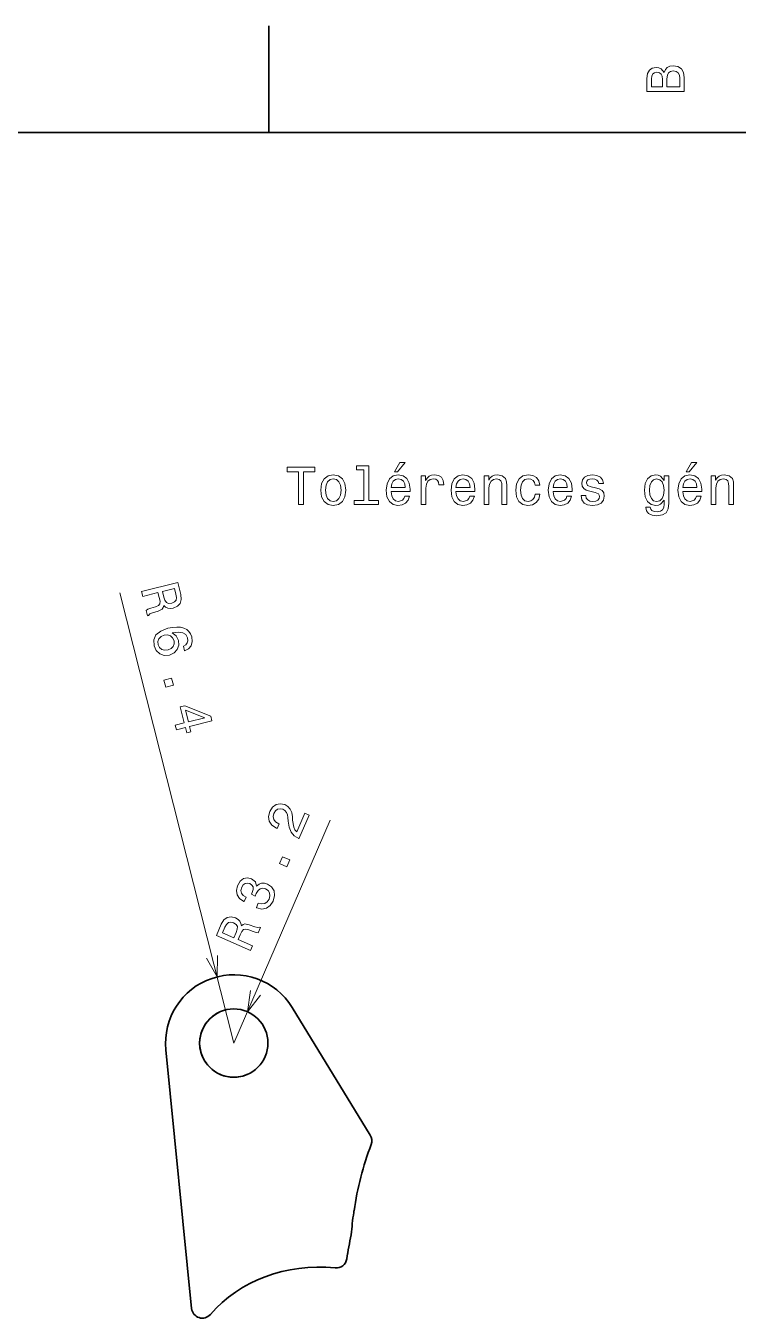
# Model space of a CAD drawing. Extents: x 0 to 297, y 0 to 210.
# Drawn here: x 125.8 to 192.5, y 88.9 to 210 of the extents above; entities that cross this region are included whole.
import ezdxf

# ---------------------------------------------------------------- set-up
doc = ezdxf.new("R2010")
doc.units = 0

msp = doc.modelspace()

# ---------------------------------------------------------------- linework, layer by layer
at = {"color": 7, "lineweight": 35, "ltscale": 0.25}
msp.add_line((148.5, 200), (148.5, 210), dxfattribs=at)
at = {"color": 7, "lineweight": 35}
for p, q in [((287, 200), (10, 200)), ((141.286377, 89.822876), (138.86792, 114.057739))]:
    msp.add_line(p, q, dxfattribs=at)
at = {"color": 7, "lineweight": 13}
for q in [(134.550171, 156.883545), (154.262817, 135.569458)]:
    msp.add_line((145.236328, 114.693237), q, dxfattribs=at)
at = {"color": 7, "lineweight": 35, "ltscale": 0.35068}
msp.add_line((150.695435, 118.033569), (158.016602, 106.068481), dxfattribs=at)
at = {"color": 7, "lineweight": 35, "ltscale": 0.000196}
msp.add_line((158.102783, 105.203003), (158.099976, 105.195679), dxfattribs=at)
at = {"color": 7, "lineweight": 35, "ltscale": 0.00369}
msp.add_line((156.49231, 98.975098), (156.470581, 98.829102), dxfattribs=at)
at = {"color": 7, "lineweight": 35, "ltscale": 0.000188}
msp.add_line((156.47168, 98.836548), (156.470581, 98.829102), dxfattribs=at)
at = {"color": 7, "lineweight": 13}
for points in [[(185.542007, 205.630417), (185.249496, 205.983429), (185.052811, 206.074219), (184.81073, 206.104477), (184.432495, 206.03891), (184.160156, 205.842224), (183.993729, 205.524506), (183.933212, 205.080704), (183.933212, 203.835022), (187.433212, 203.835022), (187.433212, 205.151306), (187.36261, 205.620331), (187.155838, 205.968307), (186.828018, 206.185165), (186.384216, 206.260818), (186.08667, 206.215424), (185.839554, 206.094391), (185.65799, 205.897705)], [(185.385666, 204.984879), (185.385666, 204.298996), (184.351807, 204.298996), (184.351807, 205.025223), (184.382065, 205.297562), (184.472839, 205.489197), (184.629181, 205.605194), (184.86116, 205.645538), (185.093155, 205.600143), (185.254532, 205.479111), (185.355408, 205.272339)], [(187.014618, 205.095825), (187.014618, 204.298996), (185.809296, 204.298996), (185.809296, 205.050446), (185.844589, 205.368164), (185.9505, 205.595108), (186.132065, 205.731277), (186.394302, 205.776657), (186.671692, 205.731277), (186.863327, 205.605194), (186.979324, 205.393372)], [(151.286026, 165.143372), (151.75, 165.143372), (151.75, 168.219742), (152.809082, 168.219742), (152.809082, 168.643372), (150.221909, 168.643372), (150.221909, 168.219742), (151.286026, 168.219742)], [(157.42868, 168.391205), (157.42868, 165.516571), (156.515854, 165.516571), (156.515854, 165.143372), (158.780258, 165.143372), (158.780258, 165.516571), (157.872482, 165.516571), (157.872482, 168.764404), (156.732712, 168.764404), (156.732712, 168.391205)], [(160.278091, 168.219742), (160.575653, 168.219742), (161.276657, 169.077087), (160.782425, 169.077087)], [(187.602295, 168.219742), (187.899857, 168.219742), (188.600861, 169.077087), (188.106628, 169.077087)], [(153.378967, 166.494949), (153.459656, 165.879684), (153.69165, 165.425797), (154.059799, 165.143372), (154.554031, 165.047546), (155.043228, 165.143372), (155.411377, 165.420746), (155.643372, 165.874634), (155.729111, 166.494949), (155.643372, 167.110229), (155.411377, 167.569168), (155.043228, 167.846542), (154.554031, 167.947403), (154.059799, 167.846542), (153.69165, 167.564117), (153.459656, 167.110229)], [(153.832855, 166.5), (153.878235, 166.953888), (154.019455, 167.281708), (154.246399, 167.483429), (154.554031, 167.554031), (154.856628, 167.483429), (155.083572, 167.286743), (155.224777, 166.953888), (155.275223, 166.5), (155.224777, 166.041061), (155.083572, 165.708206), (154.856628, 165.506485), (154.554031, 165.440918), (154.246399, 165.506485), (154.019455, 165.708206), (153.878235, 166.041061)], [(159.970459, 166.368881), (161.745682, 166.368881), (161.750717, 166.575653), (161.670029, 167.155624), (161.44812, 167.58934), (161.095108, 167.851578), (160.626083, 167.947403), (160.167145, 167.846542), (159.814117, 167.564117), (159.587173, 167.105194), (159.506485, 166.5), (159.582138, 165.879684), (159.809082, 165.425797), (160.157059, 165.143372), (160.610947, 165.047546), (161.004318, 165.113113), (161.327087, 165.284576), (161.564117, 165.556915), (161.700287, 165.920029), (161.261536, 165.920029), (161.170746, 165.718292), (161.039627, 165.567001), (160.666428, 165.445969), (160.378967, 165.501434), (160.162109, 165.677948), (160.020889, 165.965424), (159.970459, 166.353745)], [(159.970459, 166.742081), (160.02594, 167.090057), (160.162109, 167.34726), (160.368881, 167.503601), (160.641205, 167.559082), (160.908508, 167.503601), (161.11528, 167.34726), (161.241348, 167.090057), (161.286743, 166.742081)], [(162.784576, 165.143372), (163.228394, 165.143372), (163.228394, 166.691635), (163.273773, 167.064835), (163.409943, 167.332138), (163.631851, 167.493515), (163.929398, 167.548996), (164.151291, 167.513687), (164.317719, 167.412827), (164.418594, 167.241348), (164.453888, 167.009369), (164.90274, 167.009369), (164.842224, 167.417862), (164.675797, 167.710373), (164.398422, 167.886887), (164.020172, 167.947403), (163.76297, 167.907059), (163.541061, 167.806198), (163.344376, 167.63472), (163.188034, 167.40274), (163.188034, 167.851578), (162.784576, 167.851578)], [(166.042511, 166.368881), (167.817719, 166.368881), (167.822769, 166.575653), (167.742081, 167.155624), (167.520172, 167.58934), (167.167145, 167.851578), (166.69812, 167.947403), (166.239197, 167.846542), (165.886169, 167.564117), (165.659225, 167.105194), (165.578537, 166.5), (165.654175, 165.879684), (165.881119, 165.425797), (166.229111, 165.143372), (166.682999, 165.047546), (167.07637, 165.113113), (167.399139, 165.284576), (167.636169, 165.556915), (167.772339, 165.920029), (167.333572, 165.920029), (167.242798, 165.718292), (167.111664, 165.567001), (166.73848, 165.445969), (166.451004, 165.501434), (166.234146, 165.677948), (166.092941, 165.965424), (166.042511, 166.353745)], [(166.042511, 166.742081), (166.097977, 167.090057), (166.234146, 167.34726), (166.440918, 167.503601), (166.713257, 167.559082), (166.980545, 167.503601), (167.187317, 167.34726), (167.3134, 167.090057), (167.358795, 166.742081)], [(168.690201, 165.143372), (169.134003, 165.143372), (169.134003, 166.706772), (169.179398, 167.064835), (169.325653, 167.327087), (169.552597, 167.48848), (169.855194, 167.548996), (170.09726, 167.498566), (170.248566, 167.362396), (170.324203, 167.135452), (170.349426, 166.832855), (170.349426, 165.143372), (170.793228, 165.143372), (170.793228, 166.92363), (170.773056, 167.281708), (170.682281, 167.579254), (170.384735, 167.851578), (169.920746, 167.947403), (169.663544, 167.912109), (169.446686, 167.816284), (169.260086, 167.654892), (169.113831, 167.438034), (169.113831, 167.851578), (168.690201, 167.851578)], [(173.451004, 166.953888), (173.889771, 166.953888), (173.798996, 167.357346), (173.582138, 167.675079), (173.244232, 167.871765), (172.805481, 167.947403), (172.32132, 167.846542), (171.953171, 167.564117), (171.721191, 167.105194), (171.640488, 166.489914), (171.716141, 165.879684), (171.943085, 165.425797), (172.301147, 165.143372), (172.790344, 165.047546), (173.22406, 165.123199), (173.561966, 165.335007), (173.793945, 165.667862), (173.894806, 166.111664), (173.471191, 166.111664), (173.395538, 165.829254), (173.254318, 165.617432), (173.052597, 165.486313), (172.805481, 165.445969), (172.497833, 165.51152), (172.27594, 165.713257), (172.139771, 166.041061), (172.094376, 166.505035), (172.139771, 166.958939), (172.280975, 167.286743), (172.507935, 167.48848), (172.805481, 167.559082), (173.067719, 167.513687), (173.264404, 167.39769), (173.395538, 167.206055)], [(175.150574, 166.368881), (176.925797, 166.368881), (176.930832, 166.575653), (176.850143, 167.155624), (176.628235, 167.58934), (176.275223, 167.851578), (175.806198, 167.947403), (175.34726, 167.846542), (174.994232, 167.564117), (174.767288, 167.105194), (174.6866, 166.5), (174.762253, 165.879684), (174.989197, 165.425797), (175.337173, 165.143372), (175.791061, 165.047546), (176.184433, 165.113113), (176.507202, 165.284576), (176.744232, 165.556915), (176.880402, 165.920029), (176.44165, 165.920029), (176.350861, 165.718292), (176.219742, 165.567001), (175.846542, 165.445969), (175.559082, 165.501434), (175.342224, 165.677948), (175.201004, 165.965424), (175.150574, 166.353745)], [(175.150574, 166.742081), (175.206055, 167.090057), (175.342224, 167.34726), (175.548996, 167.503601), (175.82132, 167.559082), (176.088623, 167.503601), (176.295395, 167.34726), (176.421478, 167.090057), (176.466858, 166.742081)], [(179.124634, 166.721909), (178.695969, 166.822769), (178.378235, 166.938766), (178.272339, 167.175797), (178.302597, 167.342224), (178.408508, 167.463257), (178.579971, 167.53891), (178.827087, 167.569168), (179.064117, 167.53891), (179.250717, 167.44812), (179.371765, 167.311966), (179.422195, 167.130402), (179.855911, 167.130402), (179.855911, 167.140488), (179.780258, 167.468292), (179.573486, 167.72551), (179.250717, 167.886887), (178.827087, 167.947403), (178.398407, 167.886887), (178.085739, 167.720459), (177.889053, 167.473343), (177.828522, 167.16066), (177.873917, 166.858063), (178.015137, 166.646255), (178.247116, 166.494949), (178.585022, 166.389053), (179.079254, 166.268005), (179.381836, 166.141937), (179.46254, 166.041061), (179.492798, 165.889771), (179.447403, 165.703171), (179.32637, 165.561966), (179.129684, 165.471176), (178.867432, 165.440918), (178.590057, 165.471176), (178.388336, 165.577087), (178.252167, 165.748566), (178.196686, 165.985596), (177.768005, 165.985596), (177.838623, 165.582138), (178.045395, 165.289627), (178.373199, 165.113113), (178.827087, 165.047546), (179.301147, 165.113113), (179.649139, 165.289627), (179.860947, 165.572052), (179.9366, 165.940201), (179.881119, 166.257919), (179.724777, 166.474777), (179.467575, 166.615997)], [(185.978394, 165.264404), (185.978394, 167.851578), (185.554749, 167.851578), (185.554749, 167.412827), (185.206772, 167.811234), (184.994949, 167.912109), (184.757919, 167.947403), (184.329254, 167.846542), (183.996399, 167.564117), (183.779541, 167.110229), (183.703888, 166.5), (183.779541, 165.88472), (183.996399, 165.430832), (184.329254, 165.143372), (184.757919, 165.047546), (185, 165.082855), (185.201721, 165.17363), (185.554749, 165.556915), (185.554749, 165.17363), (185.514404, 164.871033), (185.403458, 164.654175), (185.191635, 164.528091), (184.873917, 164.482712), (184.596542, 164.51297), (184.399857, 164.588623), (184.283859, 164.719742), (184.248566, 164.896255), (183.819885, 164.896255), (183.819885, 164.876083), (183.885437, 164.553314), (184.087173, 164.311234), (184.409943, 164.154892), (184.848694, 164.099426), (185.373199, 164.175079), (185.721176, 164.386887), (185.917862, 164.755051)], [(184.162827, 166.5), (184.208206, 166.948853), (184.344376, 167.281708), (184.556198, 167.478394), (184.838623, 167.548996), (185.136169, 167.478394), (185.358063, 167.281708), (185.494232, 166.948853), (185.544662, 166.5), (185.494232, 166.041061), (185.358063, 165.713257), (185.136169, 165.51152), (184.838623, 165.445969), (184.556198, 165.51152), (184.344376, 165.713257), (184.208206, 166.046112)], [(187.294662, 166.368881), (189.069885, 166.368881), (189.074921, 166.575653), (188.994232, 167.155624), (188.772339, 167.58934), (188.419312, 167.851578), (187.950287, 167.947403), (187.491348, 167.846542), (187.138321, 167.564117), (186.911377, 167.105194), (186.830688, 166.5), (186.906342, 165.879684), (187.133286, 165.425797), (187.481262, 165.143372), (187.93515, 165.047546), (188.328522, 165.113113), (188.651291, 165.284576), (188.888321, 165.556915), (189.02449, 165.920029), (188.585724, 165.920029), (188.494949, 165.718292), (188.363831, 165.567001), (187.990631, 165.445969), (187.703171, 165.501434), (187.486313, 165.677948), (187.345093, 165.965424), (187.294662, 166.353745)], [(187.294662, 166.742081), (187.350143, 167.090057), (187.486313, 167.34726), (187.693085, 167.503601), (187.965424, 167.559082), (188.232712, 167.503601), (188.439484, 167.34726), (188.565552, 167.090057), (188.610947, 166.742081)], [(189.942352, 165.143372), (190.386169, 165.143372), (190.386169, 166.706772), (190.431549, 167.064835), (190.577805, 167.327087), (190.804749, 167.48848), (191.107346, 167.548996), (191.349426, 167.498566), (191.500717, 167.362396), (191.57637, 167.135452), (191.601578, 166.832855), (191.601578, 165.143372), (192.04538, 165.143372), (192.04538, 166.92363), (192.025208, 167.281708), (191.934433, 167.579254), (191.636887, 167.851578), (191.172913, 167.947403), (190.91571, 167.912109), (190.698853, 167.816284), (190.512238, 167.654892), (190.365997, 167.438034), (190.365997, 167.851578), (189.942352, 167.851578)], [(136.585571, 156.993286), (136.700806, 156.538696), (138.133179, 156.901489), (138.250854, 156.437012), (138.322876, 156.091064), (138.308838, 155.858643), (138.177246, 155.700439), (137.901245, 155.578491), (137.467407, 155.442627), (137.186401, 155.34021), (137.030151, 155.238159), (137.160156, 154.724854), (137.253052, 154.748413), (137.36145, 154.895508), (137.605713, 154.999023), (138.144653, 155.171875), (138.529419, 155.357788), (138.628052, 155.502441), (138.67627, 155.702026), (138.848022, 155.537354), (139.053833, 155.443848), (139.29126, 155.410278), (139.557739, 155.446655), (139.95105, 155.619019), (140.209595, 155.892578), (140.313599, 156.262329), (140.265747, 156.718506), (139.978516, 157.852661)], [(139.817993, 156.740356), (139.864136, 156.434692), (139.824585, 156.200928), (139.68689, 156.025513), (139.429077, 155.913452), (139.133179, 155.890503), (138.928711, 155.979248), (138.783691, 156.181763), (138.681274, 156.483643), (138.548706, 157.006714), (139.678101, 157.292725)], [(140.62854, 151.44519), (141.000977, 151.638428), (141.239868, 151.927856), (141.341431, 152.307251), (141.296021, 152.753662), (141.188721, 153.033447), (141.032715, 153.259155), (140.825439, 153.440796), (140.563232, 153.572144), (140.257202, 153.650635), (139.902466, 153.675293), (139.498901, 153.645874), (139.058838, 153.555176), (138.384399, 153.301147), (137.941528, 152.934082), (137.736206, 152.471069), (137.767334, 151.917114), (137.975464, 151.46521), (138.296875, 151.161621), (138.718018, 151.018555), (139.198608, 151.05188), (139.641968, 151.252563), (139.941895, 151.567871), (140.078979, 151.971924), (140.048218, 152.421997), (139.832764, 152.861572), (139.466187, 153.138184), (140.022583, 153.20105), (140.448364, 153.142456), (140.73877, 152.96106), (140.901245, 152.648438), (140.924072, 152.394043), (140.868408, 152.182251), (140.728271, 152.016724), (140.514648, 151.89502)], [(139.073608, 151.52478), (138.752075, 151.50061), (138.482666, 151.578003), (138.270508, 151.758423), (138.152344, 152.019775), (138.128174, 152.320679), (138.223999, 152.578979), (138.422729, 152.780273), (138.719604, 152.902222), (139.035034, 152.930054), (139.299438, 152.85144), (139.503174, 152.663696), (139.633667, 152.374146), (139.646729, 152.096558), (139.558228, 151.850464), (139.363159, 151.655396)], [(138.68457, 148.706421), (138.855469, 148.031738), (139.583984, 148.216187), (139.413086, 148.890869)], [(139.755493, 144.478394), (139.866943, 144.038452), (140.707886, 144.251465), (140.830444, 143.767456), (141.221558, 143.866455), (141.098999, 144.350464), (143.186523, 144.879272), (143.073853, 145.324097), (140.648926, 146.291504), (140.21875, 146.182495), (140.596436, 144.691406)], [(140.713867, 145.870972), (142.507935, 145.175537), (140.987549, 144.790527)], [(151.336182, 133.840454), (152.290894, 136.048462), (151.8927, 136.220581), (151.138184, 134.475464), (150.962646, 134.666748), (150.854126, 134.911377), (150.747681, 135.567383), (150.726929, 135.900513), (150.659912, 136.292114), (150.522583, 136.609741), (150.303467, 136.852783), (150.013306, 137.033203), (149.590454, 137.122681), (149.190918, 137.037109), (148.852417, 136.787964), (148.596802, 136.387451), (148.483398, 135.909058), (148.55481, 135.477051), (148.807861, 135.109375), (149.234131, 134.837158), (149.29895, 134.809082), (149.481079, 135.230347), (149.444092, 135.246338), (149.147339, 135.424194), (148.969849, 135.64917), (148.907837, 135.912354), (148.971069, 136.198242), (149.133423, 136.446655), (149.335205, 136.595703), (149.571777, 136.647217), (149.818604, 136.595459), (150.017578, 136.470947), (150.160034, 136.304932), (150.253418, 136.088745), (150.304199, 135.825073), (150.334229, 135.487915), (150.425049, 134.910156), (150.592529, 134.458618), (150.880737, 134.108765), (151.322266, 133.846436)], [(150.203735, 131.221313), (150.47998, 131.860107), (149.790161, 132.158325), (149.514038, 131.519531)], [(147.345703, 127.381348), (147.378052, 127.36731), (147.854492, 127.249146), (148.28186, 127.322632), (148.642944, 127.57312), (148.917725, 127.992798), (149.047241, 128.508179), (148.999634, 128.957397), (148.775635, 129.328857), (148.395142, 129.592407), (148.105957, 129.673462), (147.839722, 129.667603), (147.596436, 129.575073), (147.375366, 129.40686), (147.255493, 129.815918), (146.903442, 130.094482), (146.512329, 130.181152), (146.153198, 130.10022), (145.841797, 129.85022), (145.589478, 129.431885), (145.483398, 128.983154), (145.54895, 128.575684), (145.782959, 128.227295), (146.18335, 127.971802), (146.21582, 127.957764), (146.393921, 128.369751), (146.113647, 128.534912), (145.952759, 128.747314), (145.907227, 128.997803), (145.979004, 129.290894), (146.120117, 129.515625), (146.293457, 129.649414), (146.496826, 129.687866), (146.727783, 129.637451), (146.936646, 129.497681), (147.04126, 129.320557), (147.049805, 129.08606), (146.963501, 128.810303), (146.880859, 128.631714), (147.246582, 128.473633), (147.335327, 128.704468), (147.503052, 128.978027), (147.708252, 129.147583), (147.944824, 129.199097), (148.200928, 129.143311), (148.447388, 128.976318), (148.588379, 128.755981), (148.621338, 128.489014), (148.540894, 128.188721), (148.36853, 127.916992), (148.137573, 127.76416), (147.8573, 127.725952), (147.529785, 127.807129)], [(146.811157, 123.374634), (146.997314, 123.805176), (145.640991, 124.391602), (145.831177, 124.831299), (145.985107, 125.149292), (146.137939, 125.324951), (146.338745, 125.369995), (146.631958, 125.298218), (147.058594, 125.141235), (147.343628, 125.050903), (147.529663, 125.036499), (147.739868, 125.522461), (147.651855, 125.560547), (147.476196, 125.510132), (147.219482, 125.577148), (146.687012, 125.768921), (146.268799, 125.856323), (146.102417, 125.80188), (145.942383, 125.67334), (145.906738, 125.908447), (145.800781, 126.108154), (145.633179, 126.279541), (145.39978, 126.413452), (144.98291, 126.516724), (144.611206, 126.457642), (144.303223, 126.228149), (144.062988, 125.837646), (143.598633, 124.763672)], [(144.404419, 125.547119), (144.554199, 125.817505), (144.728271, 125.978516), (144.944336, 126.033447), (145.216919, 125.964966), (145.465454, 125.802612), (145.573364, 125.607544), (145.564575, 125.358643), (145.46167, 125.057007), (145.247559, 124.561646), (144.178223, 125.024048)]]:
    msp.add_lwpolyline(points, close=True, dxfattribs=at)
for points in [[(142.688843, 122.642944), (143.664917, 120.897339), (143.692383, 122.897217)], [(146.797852, 119.609131), (146.506348, 117.630493), (147.748169, 119.198242)]]:
    msp.add_lwpolyline(points, dxfattribs=at)
at = {"color": 7, "lineweight": 35}
msp.add_circle((145.236328, 114.693237), 3.2, dxfattribs=at)
for centre, radius, start, end in [((145.236328, 114.693237), 6.4, 31.46119, 185.698763), ((145.236328, 114.693237), 3.2, 112.676558, 292.67656), ((157.163574, 105.546509), 1, 339.909391, 31.46119), ((187.19397, 94.36438), 31.045398, 159.580444, 171.459277), ((187.106812, 94.387207), 30.955811, 159.563656, 171.476981), ((187.720459, 94.254272), 31.582946, 171.671409, 175.482135), ((187.704956, 94.258423), 31.566978, 171.674633, 175.485373), ((187.063843, 89.810669), 31.597804, 167.328201, 171.510175), ((154.823242, 94.623169), 1, 264.648777, 351.507569), ((187.135498, 89.798584), 31.670405, 170.023831, 171.404608), ((142.281494, 89.922241), 1, 185.698763, 319.119907)]:
    msp.add_arc(centre, radius, start, end, dxfattribs=at)
at = {"color": 7, "lineweight": 13}
msp.add_arc((145.236328, 114.693237), 3.2, 30.807336, 76.866696, dxfattribs=at)
at = {"color": 7, "lineweight": 35}
msp.add_ellipse((155.393311, 78.828247), major_axis=(12.723267, -9.993896), ratio=0.865323, start_param=2.2108909082, end_param=3.1003360738, dxfattribs=at)

doc.saveas('drawing.dxf')
